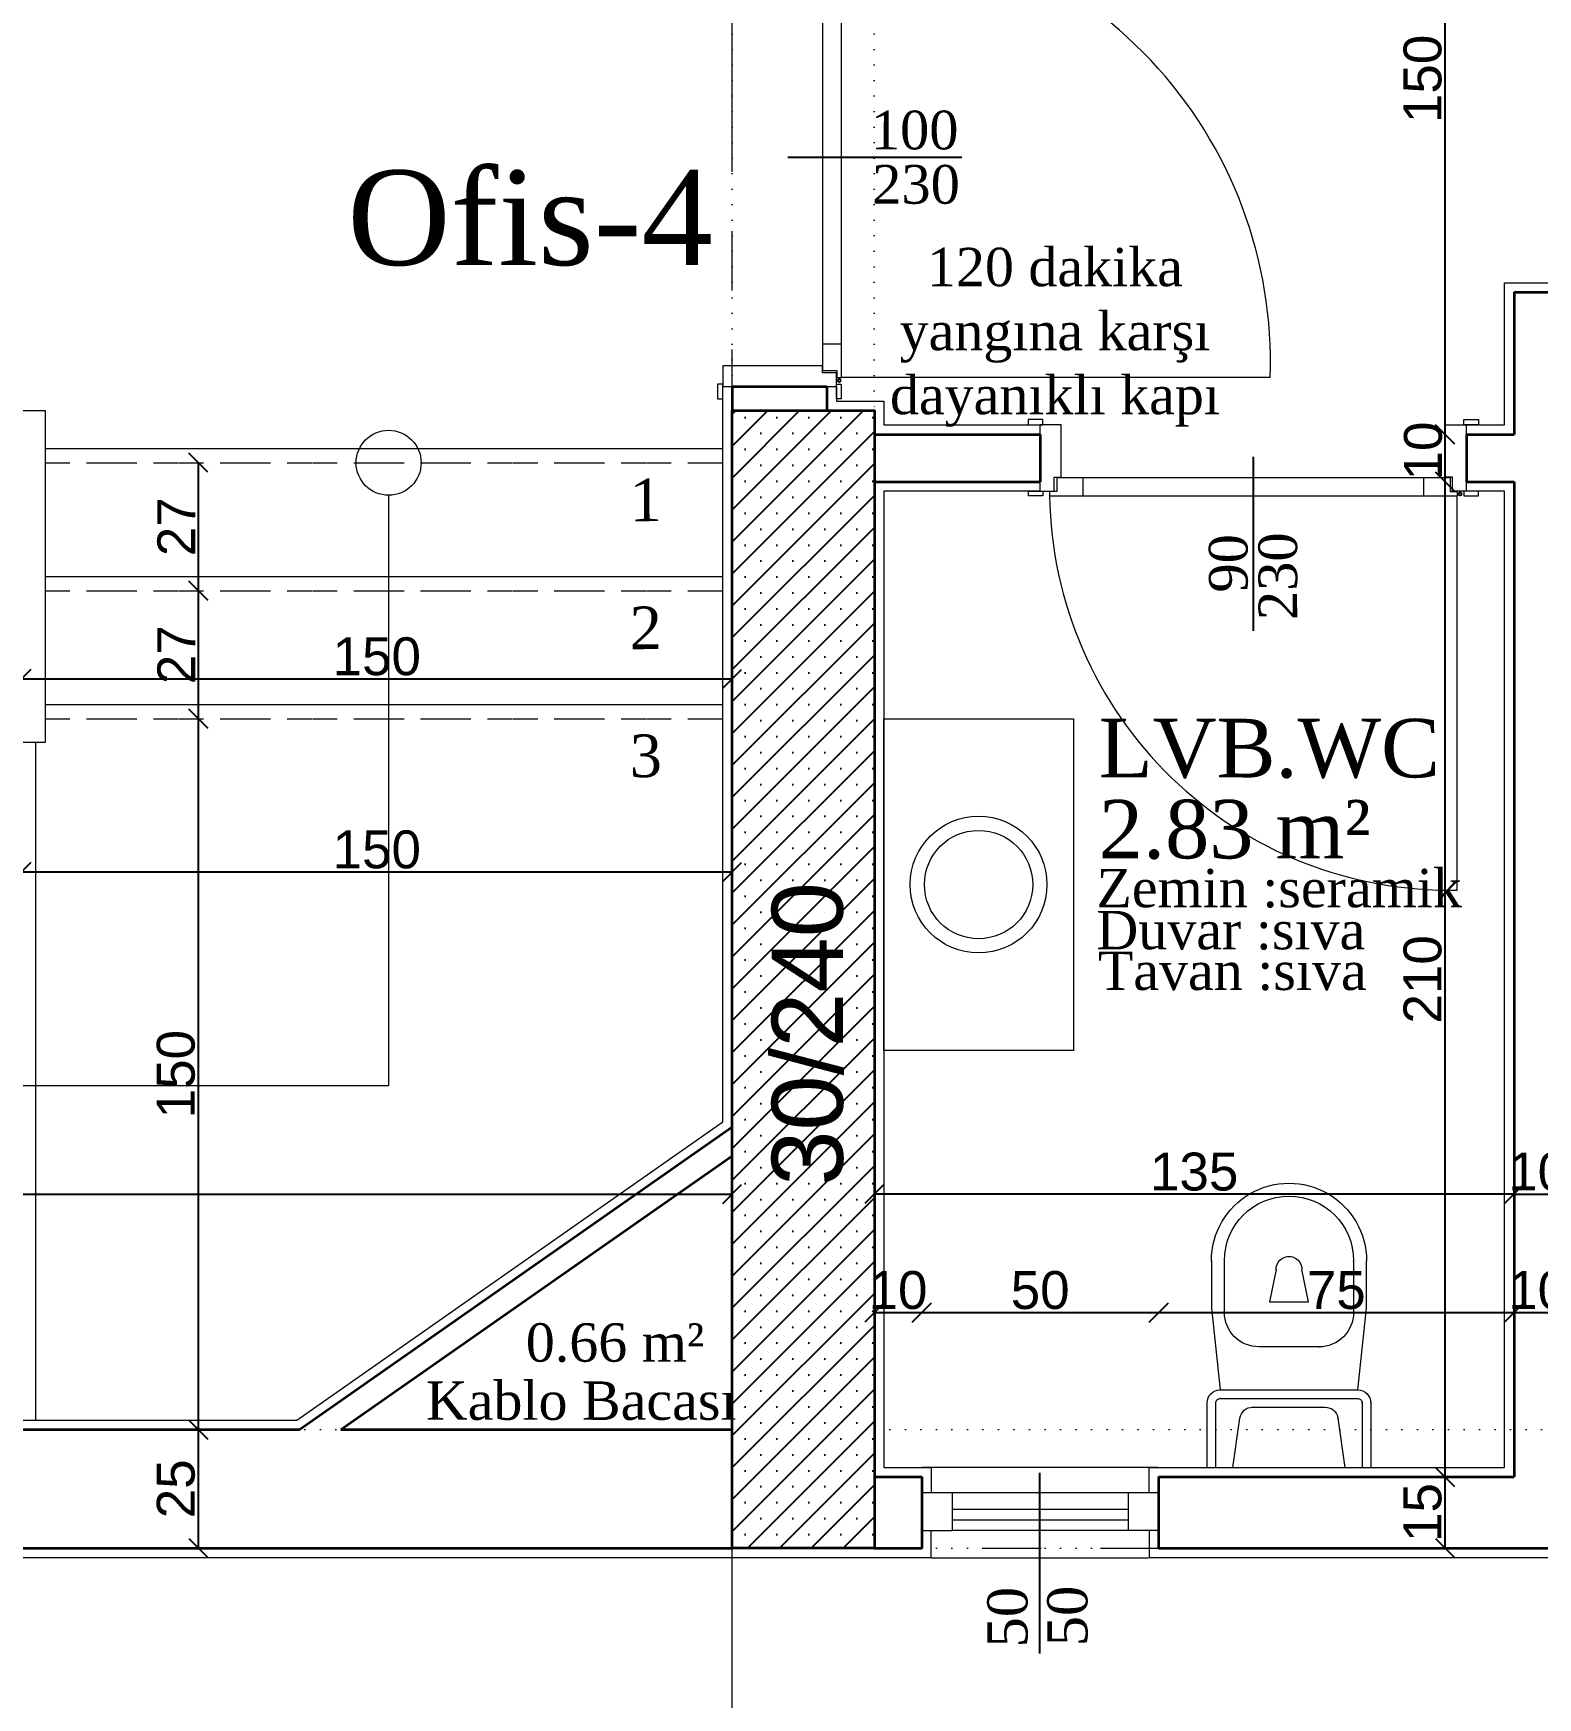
# Model space of a CAD drawing. Header units: centimetres. Extents: x 14449 to 53524, y -19051 to -10746.
# Drawn here: x 31144.9 to 31462.4, y -12339.6 to -11988.4 of the extents above; entities that cross this region are included whole.
import ezdxf

# ---------------------------------------------------------------- set-up
doc = ezdxf.new("R2010")
doc.units = ezdxf.units.CM
for name, pattern in [('CENTER2', [112.5, 75, -12.5, 12.5, -12.5]), ('DOT2', [3.175, 0, -3.175]), ('IZDUSUM1', [20, 7.5, -5, 7.5, 0])]:
    doc.linetypes.add(name, pattern=pattern)
doc.layers.add('Kapi_Pencere', color=7, linetype='Continuous')
for name, color, linetype, lineweight in [('P-AKS', 255, 'Continuous', 5), ('P-KİRİŞ', 130, 'DOT2', 5), ('P-KOLON', 255, 'Continuous', 35), ('P-TARAMA', 252, 'Continuous', 5), ('P-ÖLÇÜ DIŞ', 245, 'Continuous', 9), ('P-ÖLÇÜ İÇ', 243, 'Continuous', 0), ('rtm-cam', 141, 'Continuous', 9), ('rtm-duv tugla', 22, 'Continuous', 35), ('rtm-kapı-ahsap', 35, 'Continuous', 13), ('rtm-merdiven', 220, 'Continuous', 20), ('rtm-merdiven izdusum', 254, 'IZDUSUM1', 15), ('rtm-merdiven yazı', 7, 'Continuous', 20), ('rtm-mhl-yazı-adı', 150, 'Continuous', 30), ('rtm-mhl-yazı-malzeme', 7, 'Continuous', 13), ('rtm-pen-ahsap', 35, 'Continuous', 13), ('rtm-sıva', 252, 'Continuous', 15), ('rtm-tefris vitrifiye', 9, 'Continuous', 13)]:
    doc.layers.add(name, color=color, linetype=linetype, lineweight=lineweight)
doc.styles.add('ARIAL', font='times.ttf')
doc.styles.add('arial_1_18', font='arial.ttf', dxfattribs={"height": 0.2})
doc.styles.get("Standard").update_dxf_attribs({"font": 'arial.ttf'})
doc.styles.add('VAZ-OLCU', font='times.ttf', dxfattribs={"height": 60})
doc.styles.add('ölçü', font='times.ttf', dxfattribs={"height": 10})
doc.dimstyles.new('DIŞ ÖLÇÜ', dxfattribs={"dimtxt": 10, "dimasz": 8, "dimexe": 1.25, "dimexo": 0.625, "dimtad": 1, "dimdec": 0, "dimtxsty": 'Standard', "dimblk": 'OBLIQUE', "dimcen": 2.5, "dimse1": 1, "dimse2": 1, "dimclrd": 256, "dimclrt": 256, "dimadec": 0, "dimazin": 0, "dimtfac": 1, "dimtdec": 0, "dimtmove": 0, "dimatfit": 3, "dimldrblk": 'OBLIQUE', "dimfxl": 1, "dimarcsym": 0})
doc.dimstyles.new('İÇ ÖLÇÜ', dxfattribs={"dimtxt": 8, "dimasz": 4, "dimexe": 1.25, "dimexo": 0.625, "dimtad": 1, "dimdec": 0, "dimtxsty": 'Standard', "dimblk": 'OBLIQUE', "dimcen": 2.5, "dimse1": 1, "dimse2": 1, "dimclrd": 256, "dimclrt": 256, "dimadec": 0, "dimazin": 0, "dimtfac": 1, "dimtdec": 0, "dimtmove": 1, "dimatfit": 3, "dimldrblk": 'OBLIQUE', "dimfxl": 1, "dimarcsym": 0})

# ---------------------------------------------------------------- blocks, each defined once
blk = doc.blocks.new('IKUTGK')
at = {"layer": 'P-KİRİŞ'}
for points in [[(36673.39, -7701.1), (36673.39, -7846.1)], [(36703.39, -7701.1), (36703.39, -7846.1)], [(36049.39, -8061.1), (36673.39, -8061.1)], [(36703.39, -8061.1), (37008.39, -8061.1)], [(36049.39, -8086.1), (36673.39, -8086.1)], [(36703.39, -8086.1), (37008.39, -8086.1)]]:
    blk.add_lwpolyline(points, dxfattribs=at)
blk = doc.blocks.new('YTHTHTY')
at = {"layer": 'P-TARAMA', "lineweight": -3}
h = blk.add_hatch(dxfattribs=at)
h.set_pattern_fill('SACNCR', color=256, scale=2, style=0)
h.paths.add_polyline_path([(32521.7, -9886.94), (32551.7, -9886.94), (32551.7, -9646.94), (32521.7, -9646.94)])
at = {"layer": 'P-KOLON', "linetype": 'Continuous'}
blk.add_lwpolyline([(32521.7, -9646.94), (32551.7, -9646.94), (32551.7, -9886.94), (32521.7, -9886.94)], close=True, dxfattribs=at)
at = {"layer": 'P-KOLON', "linetype": 'Continuous', "style": 'arial_1_18'}
blk.add_text('30/240', height=15, rotation=90, dxfattribs=at).set_placement((32545.05, -9810.5))
blk = doc.blocks.new('YTUJ7U')
at = {"layer": 'P-AKS', "linetype": 'CENTER2'}
for points in [[(28007.12, -9962.63), (28007.12, -8554.55)], [(25834.86, -9690.51), (29322.56, -9690.51)]]:
    blk.add_lwpolyline(points, dxfattribs=at)
blk = doc.blocks.new('KAPI')
at = {"layer": 'rtm-kapı-ahsap'}
for p, q in [((8056.48, 304.69), (8056.48, 307.73)), ((8056.48, 307.73), (8057.45, 307.73)), ((8057.45, 307.73), (8057.45, 304.69)), ((8072.58, 307.78), (8071.45, 307.78)), ((8071.45, 307.78), (8071.45, 304.69)), ((8072.58, 304.69), (8072.58, 307.78)), ((8056.46, 303.27), (8056.46, 217.24)), ((8057.45, 303.27), (8056.46, 303.27)), ((8057.45, 304.69), (8056.48, 304.69)), ((8057.39, 301.77), (8057.39, 303.27)), ((8057.45, 305.26), (8057.45, 302.29)), ((8057.45, 305.26), (8071.45, 305.26)), ((8057.45, 302.29), (8060.42, 302.29)), ((8060.42, 302.29), (8060.42, 300.8)), ((8071.45, 300.8), (8071.45, 305.26)), ((8071.45, 304.69), (8072.58, 304.69)), ((8060.28, 301.77), (8057.39, 301.77)), ((8060.28, 218.74), (8060.28, 301.77)), ((8060.42, 300.8), (8071.45, 300.8)), ((8056.46, 296.2), (8060.28, 296.2)), ((8056.46, 224.31), (8060.28, 224.31)), ((8057.39, 218.74), (8057.39, 217.24)), ((8060.28, 218.74), (8057.39, 218.74)), ((8057.45, 218.23), (8060.42, 218.23)), ((8057.45, 215.26), (8057.45, 218.23)), ((8060.42, 218.23), (8060.42, 219.71)), ((8060.42, 219.71), (8071.45, 219.71)), ((8071.45, 219.71), (8071.45, 215.26)), ((7973.28, 217.24), (8056.46, 217.24)), ((8057.45, 217.24), (8056.46, 217.24)), ((8056.48, 215.82), (8056.48, 212.78)), ((8057.45, 215.82), (8056.48, 215.82)), ((8057.45, 212.78), (8057.45, 215.82)), ((8057.45, 215.26), (8071.45, 215.26)), ((8071.45, 215.82), (8072.58, 215.82)), ((8071.45, 212.73), (8071.45, 215.82)), ((8072.58, 215.82), (8072.58, 212.73)), ((8056.48, 212.78), (8057.45, 212.78)), ((8072.58, 212.73), (8071.45, 212.73))]:
    blk.add_line(p, q, dxfattribs=at)
at = {"layer": 'rtm-kapı-ahsap', "const_width": 0.388}
blk.add_lwpolyline([(8056.86, 216.32, 1), (8056.86, 216.92, 1)], format="xyb", close=True, dxfattribs=at)
at = {"layer": 'rtm-kapı-ahsap'}
blk.add_arc((8057.71, 218.83), 84.45, 90.8537, 181.0762, dxfattribs=at)
blk = doc.blocks.new('K-100')
at = {"layer": 'rtm-kapı-ahsap'}
for p, q in [((-34310.84, -13701.23), (-34309.69, -13701.23)), ((-34310.84, -13704.35), (-34310.84, -13701.23)), ((-34309.69, -13701.23), (-34309.69, -13704.35)), ((-34309.69, -13708.28), (-34309.69, -13703.78)), ((-34285.45, -13703.78), (-34309.69, -13703.78)), ((-34285.45, -13701.28), (-34285.45, -13704.35)), ((-34284.47, -13701.28), (-34285.45, -13701.28)), ((-34285.45, -13703.78), (-34285.45, -13706.78)), ((-34284.47, -13704.35), (-34284.47, -13701.28)), ((-34309.69, -13704.35), (-34310.84, -13704.35)), ((-34285.45, -13706.78), (-34288.45, -13706.78)), ((-34288.45, -13706.78), (-34288.45, -13708.28)), ((-34288.32, -13801.27), (-34288.32, -13707.3)), ((-34288.32, -13707.3), (-34285.4, -13707.3)), ((-34285.45, -13704.35), (-34284.47, -13704.35)), ((-34285.45, -13705.79), (-34284.45, -13705.79)), ((-34285.4, -13707.3), (-34285.4, -13705.79)), ((-34284.45, -13705.79), (-34284.45, -13802.79)), ((-34288.45, -13708.28), (-34309.69, -13708.28)), ((-34284.45, -13712.93), (-34288.32, -13712.93)), ((-34284.45, -13795.64), (-34288.32, -13795.64)), ((-34309.69, -13800.29), (-34309.69, -13804.79)), ((-34288.45, -13800.29), (-34309.69, -13800.29)), ((-34288.45, -13801.79), (-34288.45, -13800.29)), ((-34285.45, -13801.79), (-34288.45, -13801.79)), ((-34288.32, -13801.27), (-34285.4, -13801.27)), ((-34285.45, -13804.79), (-34285.45, -13801.79)), ((-34285.45, -13802.79), (-34284.45, -13802.79)), ((-34285.4, -13801.27), (-34285.4, -13802.79)), ((-34192.99, -13802.79), (-34284.45, -13802.79)), ((-34309.69, -13804.22), (-34310.84, -13804.22)), ((-34310.84, -13804.22), (-34310.84, -13807.34)), ((-34309.69, -13807.34), (-34309.69, -13804.22)), ((-34285.45, -13804.79), (-34309.69, -13804.79)), ((-34285.45, -13807.29), (-34285.45, -13804.22)), ((-34285.45, -13804.22), (-34284.47, -13804.22)), ((-34284.47, -13804.22), (-34284.47, -13807.29)), ((-34310.84, -13807.34), (-34309.69, -13807.34)), ((-34284.47, -13807.29), (-34285.45, -13807.29))]:
    blk.add_line(p, q, dxfattribs=at)
at = {"layer": 'rtm-kapı-ahsap', "const_width": 0.392}
blk.add_lwpolyline([(-34284.86, -13803.72, -1), (-34284.86, -13803.11, -1)], format="xyb", close=True, dxfattribs=at)
at = {"layer": 'rtm-kapı-ahsap'}
blk.add_arc((-34286.59, -13799.42), 93.66, 357.9436, 88.6917, dxfattribs=at)
blk = doc.blocks.new('WEW')
at = {"layer": 'rtm-tefris vitrifiye'}
for p, q in [((2667.06, 9243.98), (2680.7, 9243.97)), ((2667.06, 9243.98), (2680.7, 9243.97)), ((2680.69, 9209.43), (2680.7, 9243.97)), ((2680.69, 9209.43), (2680.7, 9243.97)), ((2647.06, 9243.07), (2637.06, 9243.07)), ((2647.06, 9243.07), (2637.06, 9243.07)), ((2637.06, 9240.35), (2647.97, 9240.34)), ((2637.06, 9240.35), (2647.97, 9240.34)), ((2664.33, 9241.25), (2647.06, 9243.07)), ((2664.33, 9241.25), (2647.06, 9243.07)), ((2664.33, 9212.16), (2664.33, 9241.25)), ((2664.33, 9212.16), (2664.33, 9241.25)), ((2666.14, 9212.16), (2666.15, 9241.25)), ((2666.14, 9212.16), (2666.15, 9241.25)), ((2667.06, 9242.16), (2680.7, 9242.16)), ((2667.06, 9242.16), (2680.7, 9242.16)), ((2670.31, 9237.04), (2680.69, 9238.52)), ((2670.31, 9237.04), (2680.69, 9238.52)), ((2667.96, 9219.07), (2667.97, 9234.34)), ((2667.96, 9219.07), (2667.97, 9234.34)), ((2645.72, 9230.81), (2638.9, 9229.45)), ((2645.72, 9230.81), (2638.9, 9229.45)), ((2645.72, 9222.63), (2645.72, 9230.81)), ((2645.72, 9222.63), (2645.72, 9230.81)), ((2655.24, 9233.07), (2655.24, 9220.34)), ((2655.24, 9233.07), (2655.24, 9220.34)), ((2638.9, 9224), (2645.72, 9222.63)), ((2638.9, 9224), (2645.72, 9222.63)), ((2680.69, 9214.88), (2670.3, 9216.37)), ((2680.69, 9214.88), (2670.3, 9216.37)), ((2647.96, 9213.07), (2637.05, 9213.08)), ((2647.96, 9213.07), (2637.05, 9213.08)), ((2647.05, 9210.35), (2664.33, 9212.16)), ((2647.05, 9210.35), (2664.33, 9212.16)), ((2637.05, 9210.35), (2647.05, 9210.35)), ((2637.05, 9210.35), (2647.05, 9210.35)), ((2680.69, 9211.25), (2667.05, 9211.25)), ((2680.69, 9211.25), (2667.05, 9211.25)), ((2680.69, 9209.43), (2667.05, 9209.43)), ((2680.69, 9209.43), (2667.05, 9209.43))]:
    blk.add_line(p, q, dxfattribs=at)
at = {"layer": 'rtm-tefris vitrifiye', "extrusion": (0, 0, -1)}
for centre, major_axis, start_param, end_param in [((2667.06, 9241.25), (-1.93, 1.93), 5.498009, 7.068806), ((2667.06, 9241.25), (-1.93, 1.93), 5.498009, 7.068806), ((2637.06, 9226.71), (-11.57, 11.57), 3.927213, 7.068806), ((2637.06, 9226.71), (-11.57, 11.57), 3.927213, 7.068806), ((2637.06, 9226.71), (9.64, 9.64), 2.356417, 5.498009), ((2637.06, 9226.71), (9.64, 9.64), 2.356417, 5.498009), ((2647.97, 9233.07), (-5.14, 5.14), 0.78562, 2.356417), ((2647.97, 9233.07), (-5.14, 5.14), 0.78562, 2.356417), ((2667.06, 9241.25), (-0.643, 0.643), 5.498009, 7.068806), ((2667.06, 9241.25), (-0.643, 0.643), 5.498009, 7.068806), ((2670.69, 9234.34), (1.93, 1.93), 3.927213, 5.356112), ((2670.69, 9234.34), (1.93, 1.93), 3.927213, 5.356112), ((2638.9, 9226.72), (-1.93, 1.93), 3.927213, 7.068806), ((2638.9, 9226.72), (-1.93, 1.93), 3.927213, 7.068806), ((2647.96, 9220.35), (5.14, 5.14), 0.78562, 2.356417), ((2647.96, 9220.35), (5.14, 5.14), 0.78562, 2.356417), ((2670.69, 9219.07), (1.93, 1.93), 2.498314, 3.927213), ((2670.69, 9219.07), (1.93, 1.93), 2.498314, 3.927213), ((2667.05, 9212.16), (1.93, 1.93), 2.356417, 3.927213), ((2667.05, 9212.16), (1.93, 1.93), 2.356417, 3.927213), ((2667.05, 9212.16), (0.643, 0.643), 2.356417, 3.927213), ((2667.05, 9212.16), (0.643, 0.643), 2.356417, 3.927213)]:
    blk.add_ellipse(centre, major_axis=major_axis, ratio=1, start_param=start_param, end_param=end_param, dxfattribs=at)
at = {"layer": 'rtm-tefris vitrifiye'}
for p in [(2667.06, 9243.98), (2667.06, 9243.98), (2637.06, 9240.35), (2637.06, 9240.35), (2667.06, 9242.16), (2667.06, 9242.16), (2670.31, 9237.04), (2670.31, 9237.04), (2655.24, 9233.07), (2655.24, 9233.07), (2638.9, 9224), (2638.9, 9224), (2667.96, 9219.07), (2667.96, 9219.07), (2647.96, 9213.07), (2647.96, 9213.07), (2664.33, 9212.16), (2664.33, 9212.16), (2666.14, 9212.16), (2666.14, 9212.16), (2637.05, 9210.35), (2637.05, 9210.35)]:
    blk.add_point(p, dxfattribs=at)
blk = doc.blocks.new('_Oblique')
at = {"color": 0, "linetype": 'ByBlock', "lineweight": -2}
blk.add_line((-0.5, -0.5), (0.5, 0.5), dxfattribs=at)
blk = doc.blocks.new('*D4452')
at = {"layer": 'Defpoints', "color": 0, "lineweight": 30, "transparency": 16777216}
for p in [(30668.36, -12233.37), (31292.36, -12233.37), (31292.36, -12233.37)]:
    blk.add_point(p, dxfattribs=at)
at = {"layer": 'P-ÖLÇÜ İÇ', "lineweight": -2, "transparency": 16777216}
blk.add_line((30668.36, -12233.37), (31292.36, -12233.37), dxfattribs=at)
at = {"layer": 'P-ÖLÇÜ İÇ', "lineweight": -2, "transparency": 16777216, "xscale": 4, "yscale": 4, "zscale": 4, "rotation": 180}
blk.add_blockref('_Oblique', (30668.36, -12233.37), dxfattribs=at)
at = {"layer": 'P-ÖLÇÜ İÇ', "lineweight": -2, "transparency": 16777216, "xscale": 4, "yscale": 4, "zscale": 4}
blk.add_blockref('_Oblique', (31292.36, -12233.37), dxfattribs=at)
at = {"layer": 'P-ÖLÇÜ İÇ', "transparency": 16777216, "insert": (30980.36, -12228.66), "char_height": 8, "attachment_point": 5}
blk.add_mtext('624', dxfattribs=at)
blk = doc.blocks.new('*D4453')
at = {"layer": 'Defpoints', "color": 0, "lineweight": 30, "transparency": 16777216}
for p in [(31322.36, -12258.37), (31332.36, -12258.37), (31332.36, -12258.9)]:
    blk.add_point(p, dxfattribs=at)
at = {"layer": 'P-ÖLÇÜ İÇ', "lineweight": -2, "transparency": 16777216}
blk.add_line((31322.36, -12258.37), (31332.36, -12258.37), dxfattribs=at)
at = {"layer": 'P-ÖLÇÜ İÇ', "lineweight": -2, "transparency": 16777216, "xscale": 4, "yscale": 4, "zscale": 4, "rotation": 180}
blk.add_blockref('_Oblique', (31322.36, -12258.37), dxfattribs=at)
at = {"layer": 'P-ÖLÇÜ İÇ', "lineweight": -2, "transparency": 16777216, "xscale": 4, "yscale": 4, "zscale": 4}
blk.add_blockref('_Oblique', (31332.36, -12258.37), dxfattribs=at)
at = {"layer": 'P-ÖLÇÜ İÇ', "transparency": 16777216, "insert": (31327.36, -12253.66), "char_height": 8, "attachment_point": 5}
blk.add_mtext('10', dxfattribs=at)
blk = doc.blocks.new('*D4454')
at = {"layer": 'Defpoints', "color": 0, "lineweight": 30, "transparency": 16777216}
for p in [(31332.36, -12258.9), (31382.36, -12257.8), (31382.36, -12258.37)]:
    blk.add_point(p, dxfattribs=at)
at = {"layer": 'P-ÖLÇÜ İÇ', "lineweight": -2, "transparency": 16777216}
blk.add_line((31332.36, -12258.37), (31382.36, -12258.37), dxfattribs=at)
at = {"layer": 'P-ÖLÇÜ İÇ', "lineweight": -2, "transparency": 16777216, "xscale": 4, "yscale": 4, "zscale": 4, "rotation": 180}
blk.add_blockref('_Oblique', (31332.36, -12258.37), dxfattribs=at)
at = {"layer": 'P-ÖLÇÜ İÇ', "lineweight": -2, "transparency": 16777216, "xscale": 4, "yscale": 4, "zscale": 4}
blk.add_blockref('_Oblique', (31382.36, -12258.37), dxfattribs=at)
at = {"layer": 'P-ÖLÇÜ İÇ', "transparency": 16777216, "insert": (31357.36, -12253.66), "char_height": 8, "attachment_point": 5}
blk.add_mtext('50', dxfattribs=at)
blk = doc.blocks.new('*D4455')
at = {"layer": 'Defpoints', "color": 0, "lineweight": 30, "transparency": 16777216}
for p in [(31382.36, -12257.8), (31457.36, -12258.37), (31457.36, -12260.91)]:
    blk.add_point(p, dxfattribs=at)
at = {"layer": 'P-ÖLÇÜ İÇ', "lineweight": -2, "transparency": 16777216}
blk.add_line((31382.36, -12258.37), (31457.36, -12258.37), dxfattribs=at)
at = {"layer": 'P-ÖLÇÜ İÇ', "lineweight": -2, "transparency": 16777216, "xscale": 4, "yscale": 4, "zscale": 4, "rotation": 180}
blk.add_blockref('_Oblique', (31382.36, -12258.37), dxfattribs=at)
at = {"layer": 'P-ÖLÇÜ İÇ', "lineweight": -2, "transparency": 16777216, "xscale": 4, "yscale": 4, "zscale": 4}
blk.add_blockref('_Oblique', (31457.36, -12258.37), dxfattribs=at)
at = {"layer": 'P-ÖLÇÜ İÇ', "transparency": 16777216, "insert": (31419.86, -12253.67), "char_height": 8, "attachment_point": 5}
blk.add_mtext('75', dxfattribs=at)
blk = doc.blocks.new('*D4456')
at = {"layer": 'Defpoints', "color": 0, "lineweight": 30, "transparency": 16777216}
for p in [(31467.36, -12258.37), (31467.36, -12263.26), (31457.36, -12265.8)]:
    blk.add_point(p, dxfattribs=at)
at = {"layer": 'P-ÖLÇÜ İÇ', "lineweight": -2, "transparency": 16777216}
blk.add_line((31457.36, -12258.37), (31467.36, -12258.37), dxfattribs=at)
at = {"layer": 'P-ÖLÇÜ İÇ', "lineweight": -2, "transparency": 16777216, "xscale": 4, "yscale": 4, "zscale": 4, "rotation": 180}
blk.add_blockref('_Oblique', (31457.36, -12258.37), dxfattribs=at)
at = {"layer": 'P-ÖLÇÜ İÇ', "lineweight": -2, "transparency": 16777216, "xscale": 4, "yscale": 4, "zscale": 4}
blk.add_blockref('_Oblique', (31467.36, -12258.37), dxfattribs=at)
at = {"layer": 'P-ÖLÇÜ İÇ', "transparency": 16777216, "insert": (31462.36, -12253.66), "char_height": 8, "attachment_point": 5}
blk.add_mtext('10', dxfattribs=at)
blk = doc.blocks.new('*D4470')
at = {"layer": 'Defpoints', "color": 0, "lineweight": 30, "transparency": 16777216}
for p in [(31467.36, -12233.37), (31467.36, -12238.26), (31457.36, -12240.8)]:
    blk.add_point(p, dxfattribs=at)
at = {"layer": 'P-ÖLÇÜ İÇ', "lineweight": -2, "transparency": 16777216}
blk.add_line((31457.36, -12233.37), (31467.36, -12233.37), dxfattribs=at)
at = {"layer": 'P-ÖLÇÜ İÇ', "lineweight": -2, "transparency": 16777216, "xscale": 4, "yscale": 4, "zscale": 4, "rotation": 180}
blk.add_blockref('_Oblique', (31457.36, -12233.37), dxfattribs=at)
at = {"layer": 'P-ÖLÇÜ İÇ', "lineweight": -2, "transparency": 16777216, "xscale": 4, "yscale": 4, "zscale": 4}
blk.add_blockref('_Oblique', (31467.36, -12233.37), dxfattribs=at)
at = {"layer": 'P-ÖLÇÜ İÇ', "transparency": 16777216, "insert": (31462.36, -12228.66), "char_height": 8, "attachment_point": 5}
blk.add_mtext('10', dxfattribs=at)
blk = doc.blocks.new('*D4476')
at = {"layer": 'Defpoints', "color": 0, "lineweight": 30, "transparency": 16777216}
for p in [(31322.36, -12233.37), (31322.36, -12233.37), (31457.36, -12233.37)]:
    blk.add_point(p, dxfattribs=at)
at = {"layer": 'P-ÖLÇÜ İÇ', "lineweight": -2, "transparency": 16777216}
blk.add_line((31457.36, -12233.37), (31322.36, -12233.37), dxfattribs=at)
at = {"layer": 'P-ÖLÇÜ İÇ', "lineweight": -2, "transparency": 16777216, "xscale": 4, "yscale": 4, "zscale": 4, "rotation": 180}
blk.add_blockref('_Oblique', (31322.36, -12233.37), dxfattribs=at)
at = {"layer": 'P-ÖLÇÜ İÇ', "lineweight": -2, "transparency": 16777216, "xscale": 4, "yscale": 4, "zscale": 4}
blk.add_blockref('_Oblique', (31457.36, -12233.37), dxfattribs=at)
at = {"layer": 'P-ÖLÇÜ İÇ', "transparency": 16777216, "insert": (31389.86, -12228.66), "char_height": 8, "attachment_point": 5}
blk.add_mtext('135', dxfattribs=at)
blk = doc.blocks.new('*D4543')
at = {"layer": 'Defpoints', "color": 0, "lineweight": 30, "transparency": 16777216}
for p in [(31442.8, -12293.05), (31442.8, -12293.05), (31442.8, -12308.05)]:
    blk.add_point(p, dxfattribs=at)
at = {"layer": 'P-ÖLÇÜ İÇ', "lineweight": -2, "transparency": 16777216}
blk.add_line((31442.8, -12308.05), (31442.8, -12293.05), dxfattribs=at)
at = {"layer": 'P-ÖLÇÜ İÇ', "lineweight": -2, "transparency": 16777216, "xscale": 4, "yscale": 4, "zscale": 4}
for p, rotation in [((31442.8, -12293.05), 90), ((31442.8, -12308.05), 270)]:
    blk.add_blockref('_Oblique', p, dxfattribs=dict(at, rotation=rotation))
at = {"layer": 'P-ÖLÇÜ İÇ', "transparency": 16777216, "insert": (31438.09, -12300.55), "char_height": 8, "attachment_point": 5, "rotation": 90}
blk.add_mtext('15', dxfattribs=at)
blk = doc.blocks.new('*D4544')
at = {"layer": 'Defpoints', "color": 0, "lineweight": 30, "transparency": 16777216}
for p in [(31442.8, -12083.05), (31443.27, -12083.05), (31442.8, -12293.05)]:
    blk.add_point(p, dxfattribs=at)
at = {"layer": 'P-ÖLÇÜ İÇ', "lineweight": -2, "transparency": 16777216}
blk.add_line((31442.8, -12293.05), (31442.8, -12083.05), dxfattribs=at)
at = {"layer": 'P-ÖLÇÜ İÇ', "lineweight": -2, "transparency": 16777216, "xscale": 4, "yscale": 4, "zscale": 4}
for p, rotation in [((31442.8, -12083.05), 90), ((31442.8, -12293.05), 270)]:
    blk.add_blockref('_Oblique', p, dxfattribs=dict(at, rotation=rotation))
at = {"layer": 'P-ÖLÇÜ İÇ', "transparency": 16777216, "insert": (31438.09, -12188.05), "char_height": 8, "attachment_point": 5, "rotation": 90}
blk.add_mtext('210', dxfattribs=at)
blk = doc.blocks.new('*D4542')
at = {"layer": 'Defpoints', "color": 0, "lineweight": 30, "transparency": 16777216}
for p in [(31442.8, -12073.05), (31444.02, -12073.05), (31443.27, -12083.05)]:
    blk.add_point(p, dxfattribs=at)
at = {"layer": 'P-ÖLÇÜ İÇ', "lineweight": -2, "transparency": 16777216}
blk.add_line((31442.8, -12083.05), (31442.8, -12073.05), dxfattribs=at)
at = {"layer": 'P-ÖLÇÜ İÇ', "lineweight": -2, "transparency": 16777216, "xscale": 4, "yscale": 4, "zscale": 4}
for p, rotation in [((31442.8, -12073.05), 90), ((31442.8, -12083.05), 270)]:
    blk.add_blockref('_Oblique', p, dxfattribs=dict(at, rotation=rotation))
at = {"layer": 'P-ÖLÇÜ İÇ', "transparency": 16777216, "insert": (31438.2, -12076.57), "char_height": 8, "attachment_point": 5, "rotation": 90}
blk.add_mtext('10', dxfattribs=at)
blk = doc.blocks.new('*D4545')
at = {"layer": 'Defpoints', "color": 0, "lineweight": 30, "transparency": 16777216}
for p in [(31442.8, -11923.05), (31442.8, -11923.05), (31444.02, -12073.05)]:
    blk.add_point(p, dxfattribs=at)
at = {"layer": 'P-ÖLÇÜ İÇ', "lineweight": -2, "transparency": 16777216}
blk.add_line((31442.8, -12073.05), (31442.8, -11923.05), dxfattribs=at)
at = {"layer": 'P-ÖLÇÜ İÇ', "lineweight": -2, "transparency": 16777216, "xscale": 4, "yscale": 4, "zscale": 4}
for p, rotation in [((31442.8, -11923.05), 90), ((31442.8, -12073.05), 270)]:
    blk.add_blockref('_Oblique', p, dxfattribs=dict(at, rotation=rotation))
at = {"layer": 'P-ÖLÇÜ İÇ', "transparency": 16777216, "insert": (31438.09, -11998.05), "char_height": 8, "attachment_point": 5, "rotation": 90}
blk.add_mtext('150', dxfattribs=at)
blk = doc.blocks.new('*D4577')
at = {"layer": 'Defpoints', "color": 0, "lineweight": 30, "transparency": 16777216}
for p in [(31142.36, -12165.39), (31292.36, -12165.39), (31292.36, -12165.39)]:
    blk.add_point(p, dxfattribs=at)
at = {"layer": 'P-ÖLÇÜ İÇ', "lineweight": -2, "transparency": 16777216}
blk.add_line((31142.36, -12165.39), (31292.36, -12165.39), dxfattribs=at)
at = {"layer": 'P-ÖLÇÜ İÇ', "lineweight": -2, "transparency": 16777216, "xscale": 4, "yscale": 4, "zscale": 4, "rotation": 180}
blk.add_blockref('_Oblique', (31142.36, -12165.39), dxfattribs=at)
at = {"layer": 'P-ÖLÇÜ İÇ', "lineweight": -2, "transparency": 16777216, "xscale": 4, "yscale": 4, "zscale": 4}
blk.add_blockref('_Oblique', (31292.36, -12165.39), dxfattribs=at)
at = {"layer": 'P-ÖLÇÜ İÇ', "transparency": 16777216, "insert": (31217.36, -12160.68), "char_height": 8, "attachment_point": 5}
blk.add_mtext('150', dxfattribs=at)
blk = doc.blocks.new('*D4582')
at = {"layer": 'Defpoints', "color": 0, "lineweight": 30, "transparency": 16777216}
for p in [(31142.36, -12124.64), (31292.36, -12124.64), (31292.36, -12124.64)]:
    blk.add_point(p, dxfattribs=at)
at = {"layer": 'P-ÖLÇÜ İÇ', "lineweight": -2, "transparency": 16777216}
blk.add_line((31142.36, -12124.64), (31292.36, -12124.64), dxfattribs=at)
at = {"layer": 'P-ÖLÇÜ İÇ', "lineweight": -2, "transparency": 16777216, "xscale": 4, "yscale": 4, "zscale": 4, "rotation": 180}
blk.add_blockref('_Oblique', (31142.36, -12124.64), dxfattribs=at)
at = {"layer": 'P-ÖLÇÜ İÇ', "lineweight": -2, "transparency": 16777216, "xscale": 4, "yscale": 4, "zscale": 4}
blk.add_blockref('_Oblique', (31292.36, -12124.64), dxfattribs=at)
at = {"layer": 'P-ÖLÇÜ İÇ', "transparency": 16777216, "insert": (31217.36, -12119.93), "char_height": 8, "attachment_point": 5}
blk.add_mtext('150', dxfattribs=at)
blk = doc.blocks.new('*D4584')
at = {"layer": 'Defpoints', "color": 0, "lineweight": 30, "transparency": 16777216}
for p in [(31179.69, -12079.05), (31179.69, -12106.05), (31179.69, -12106.05)]:
    blk.add_point(p, dxfattribs=at)
at = {"layer": 'P-ÖLÇÜ İÇ', "lineweight": -2, "transparency": 16777216}
blk.add_line((31179.69, -12079.05), (31179.69, -12106.05), dxfattribs=at)
at = {"layer": 'P-ÖLÇÜ İÇ', "lineweight": -2, "transparency": 16777216, "xscale": 4, "yscale": 4, "zscale": 4}
for p, rotation in [((31179.69, -12079.05), 90), ((31179.69, -12106.05), 270)]:
    blk.add_blockref('_Oblique', p, dxfattribs=dict(at, rotation=rotation))
at = {"layer": 'P-ÖLÇÜ İÇ', "transparency": 16777216, "insert": (31175.05, -12092.55), "char_height": 8, "attachment_point": 5, "rotation": 90}
blk.add_mtext('27', dxfattribs=at)
blk = doc.blocks.new('*D4585')
at = {"layer": 'Defpoints', "color": 0, "lineweight": 30, "transparency": 16777216}
for p in [(31179.69, -12106.05), (31179.69, -12133.05), (31179.69, -12133.05)]:
    blk.add_point(p, dxfattribs=at)
at = {"layer": 'P-ÖLÇÜ İÇ', "lineweight": -2, "transparency": 16777216}
blk.add_line((31179.69, -12106.05), (31179.69, -12133.05), dxfattribs=at)
at = {"layer": 'P-ÖLÇÜ İÇ', "lineweight": -2, "transparency": 16777216, "xscale": 4, "yscale": 4, "zscale": 4}
for p, rotation in [((31179.69, -12106.05), 90), ((31179.69, -12133.05), 270)]:
    blk.add_blockref('_Oblique', p, dxfattribs=dict(at, rotation=rotation))
at = {"layer": 'P-ÖLÇÜ İÇ', "transparency": 16777216, "insert": (31175.05, -12119.55), "char_height": 8, "attachment_point": 5, "rotation": 90}
blk.add_mtext('27', dxfattribs=at)
blk = doc.blocks.new('*D4586')
at = {"layer": 'Defpoints', "color": 0, "lineweight": 30, "transparency": 16777216}
for p in [(31179.69, -12133.05), (31179.69, -12283.05), (31179.69, -12283.05)]:
    blk.add_point(p, dxfattribs=at)
at = {"layer": 'P-ÖLÇÜ İÇ', "lineweight": -2, "transparency": 16777216}
blk.add_line((31179.69, -12133.05), (31179.69, -12283.05), dxfattribs=at)
at = {"layer": 'P-ÖLÇÜ İÇ', "lineweight": -2, "transparency": 16777216, "xscale": 4, "yscale": 4, "zscale": 4}
for p, rotation in [((31179.69, -12133.05), 90), ((31179.69, -12283.05), 270)]:
    blk.add_blockref('_Oblique', p, dxfattribs=dict(at, rotation=rotation))
at = {"layer": 'P-ÖLÇÜ İÇ', "transparency": 16777216, "insert": (31174.98, -12208.05), "char_height": 8, "attachment_point": 5, "rotation": 90}
blk.add_mtext('150', dxfattribs=at)
blk = doc.blocks.new('*D4587')
at = {"layer": 'Defpoints', "color": 0, "lineweight": 30, "transparency": 16777216}
for p in [(31179.69, -12283.05), (31179.69, -12308.05), (31179.69, -12308.05)]:
    blk.add_point(p, dxfattribs=at)
at = {"layer": 'P-ÖLÇÜ İÇ', "lineweight": -2, "transparency": 16777216}
blk.add_line((31179.69, -12283.05), (31179.69, -12308.05), dxfattribs=at)
at = {"layer": 'P-ÖLÇÜ İÇ', "lineweight": -2, "transparency": 16777216, "xscale": 4, "yscale": 4, "zscale": 4}
for p, rotation in [((31179.69, -12283.05), 90), ((31179.69, -12308.05), 270)]:
    blk.add_blockref('_Oblique', p, dxfattribs=dict(at, rotation=rotation))
at = {"layer": 'P-ÖLÇÜ İÇ', "transparency": 16777216, "insert": (31174.98, -12295.55), "char_height": 8, "attachment_point": 5, "rotation": 90}
blk.add_mtext('25', dxfattribs=at)
blk = doc.blocks.new('*D5023')
at = {"layer": 'Defpoints', "color": 0, "lineweight": 30, "transparency": 16777216}
for p in [(30788.36, -12308.05), (31332.36, -12308.05), (31332.36, -12426.07)]:
    blk.add_point(p, dxfattribs=at)
at = {"layer": 'P-ÖLÇÜ DIŞ', "color": 0, "lineweight": -2, "transparency": 16777216}
for p, q in [((30788.36, -12416.07), (30788.36, -12427.32)), ((31332.36, -12416.07), (31332.36, -12427.32))]:
    blk.add_line(p, q, dxfattribs=at)
at = {"layer": 'P-ÖLÇÜ DIŞ', "lineweight": -2, "transparency": 16777216}
blk.add_line((30788.36, -12426.07), (31332.36, -12426.07), dxfattribs=at)
at = {"layer": 'P-ÖLÇÜ DIŞ', "lineweight": -2, "transparency": 16777216, "xscale": 8, "yscale": 8, "zscale": 8, "rotation": 180}
blk.add_blockref('_Oblique', (30788.36, -12426.07), dxfattribs=at)
at = {"layer": 'P-ÖLÇÜ DIŞ', "lineweight": -2, "transparency": 16777216, "xscale": 8, "yscale": 8, "zscale": 8}
blk.add_blockref('_Oblique', (31332.36, -12426.07), dxfattribs=at)
at = {"layer": 'P-ÖLÇÜ DIŞ', "transparency": 16777216, "insert": (31060.36, -12420.36), "char_height": 10, "attachment_point": 5}
blk.add_mtext('544', dxfattribs=at)

msp = doc.modelspace()

# ---------------------------------------------------------------- linework, layer by layer
at = {"layer": 'Kapi_Pencere', "linetype": 'Continuous', "lineweight": 25}
for p, q in [((31340.83, -12014.65), (31304.14, -12014.65)), ((31402.36, -12114.5), (31402.36, -12077.81))]:
    msp.add_line(p, q, dxfattribs=at)
at = {"layer": 'Kapi_Pencere', "linetype": 'Continuous'}
msp.add_line((31357.28, -12330.31), (31357.28, -12292.19), dxfattribs=at)
at = {"layer": 'rtm-cam'}
msp.add_line((31338.76, -12302.1), (31375.96, -12302.11), dxfattribs=at)
at = {"layer": 'rtm-duv tugla'}
for p, q in [((31457.36, -12043.05), (31532.36, -12043.05)), ((31457.36, -12043.05), (31457.36, -12073.05)), ((31292.36, -12063.05), (31292.36, -12068.45)), ((31312.36, -12063.05), (31292.36, -12063.05)), ((31312.36, -12063.05), (31312.36, -12068.05)), ((31322.36, -12073.05), (31357.36, -12073.05)), ((31357.36, -12073.05), (31357.36, -12083.05)), ((31447.36, -12073.05), (31457.36, -12073.05)), ((31447.36, -12073.05), (31447.36, -12083.05)), ((31322.36, -12083.05), (31357.36, -12083.05)), ((31447.36, -12083.05), (31457.36, -12083.05)), ((31457.36, -12083.05), (31457.36, -12293.05)), ((31201.08, -12283.05), (31292.36, -12219.16)), ((31209.8, -12283.05), (31292.36, -12225.26)), ((30788.36, -12283.05), (31192.36, -12283.05)), ((31192.36, -12283.05), (31201.08, -12283.05)), ((31209.8, -12283.05), (31292.36, -12283.05)), ((31322.36, -12293.05), (31332.36, -12293.05)), ((31332.36, -12293.05), (31332.36, -12308.05)), ((31382.36, -12293.05), (31457.36, -12293.05)), ((31382.36, -12293.05), (31382.36, -12308.05)), ((30788.36, -12308.05), (31292.36, -12308.05)), ((31322.36, -12308.05), (31332.36, -12308.05)), ((31382.36, -12308.05), (31547.36, -12308.05))]:
    msp.add_line(p, q, dxfattribs=at)
at = {"layer": 'rtm-merdiven', "lineweight": 20}
for p, q in [((31147.36, -12076.05), (31290.36, -12076.05)), ((31219.86, -12085.91), (31219.86, -12210.55)), ((31147.36, -12103.05), (31290.36, -12103.05)), ((31147.36, -12130.05), (31290.36, -12130.05)), ((31145.36, -12138.05), (31145.36, -12281.05)), ((31219.86, -12210.55), (30740.86, -12210.55))]:
    msp.add_line(p, q, dxfattribs=at)
msp.add_lwpolyline([(30813.36, -12068.05), (31147.36, -12068.05), (31147.36, -12138.05), (30813.36, -12138.05)], close=True, dxfattribs=at)
msp.add_circle((31219.86, -12079.05), 6.86, dxfattribs=at)
at = {"layer": 'rtm-merdiven izdusum', "ltscale": 0.7}
for p, q in [((31147.36, -12079.05), (31290.36, -12079.05)), ((31147.36, -12106.05), (31290.36, -12106.05)), ((31147.36, -12133.05), (31290.36, -12133.05))]:
    msp.add_line(p, q, dxfattribs=at)
at = {"layer": 'rtm-pen-ahsap'}
for p, q in [((31382.21, -12291.05), (31332.36, -12291.05)), ((31338.76, -12296.41), (31338.76, -12304.33)), ((31382.36, -12296.41), (31338.8, -12296.41)), ((31375.96, -12296.41), (31375.96, -12304.33)), ((31375.96, -12299.88), (31338.76, -12299.88)), ((31382.36, -12304.33), (31338.8, -12304.33)), ((31334.36, -12310.12), (31380.19, -12310.12))]:
    msp.add_line(p, q, dxfattribs=at)
msp.add_lwpolyline([(31338.8, -12296.41), (31332.36, -12296.41), (31332.36, -12304.33), (31338.8, -12304.33)], dxfattribs=at)
at = {"layer": 'rtm-sıva'}
for points in [[(31447.36, -12071.05), (31455.36, -12071.05), (31455.36, -12041.05), (31532.36, -12041.05)], [(30636.36, -12073.05), (30636.36, -12066.05), (30670.36, -12066.05), (30670.36, -12281.05), (31200.45, -12281.05), (31290.36, -12218.12), (31290.36, -12063.05)], [(31314.36, -12063.05), (31314.36, -12066.05), (31324.36, -12066.05), (31324.36, -12071.05), (31357.36, -12071.05)], [(31357.36, -12085.05), (31324.36, -12085.05), (31324.36, -12291.05), (31334.36, -12291.05), (31334.36, -12296.41)], [(31380.36, -12296.41), (31380.36, -12291.05), (31455.36, -12291.05), (31455.36, -12085.05), (31447.36, -12085.05)], [(30391.36, -12304.33), (30391.36, -12310.05), (31334.36, -12310.05), (31334.36, -12304.33)], [(31380.36, -12304.33), (31380.36, -12310.05), (31549.36, -12310.05), (31549.36, -12304.33)]]:
    msp.add_lwpolyline(points, dxfattribs=at)
at = {"layer": 'rtm-tefris vitrifiye'}
msp.add_lwpolyline([(31364.36, -12203.05), (31324.36, -12203.05), (31324.36, -12133.05), (31364.36, -12133.05), (31364.36, -12203.05)], dxfattribs=at)
for radius in [14.43, 11.43]:
    msp.add_circle((31344.36, -12168.05), radius, dxfattribs=at)

# ---------------------------------------------------------------- block references
at = {"layer": 'rtm-kapı-ahsap', "lineweight": 30, "xscale": 0.990000000000001, "yscale": 0.990000000000001, "zscale": 0.990000000000001}
msp.add_blockref('K-100', (65256.96, 1603.69), dxfattribs=at)
at = {"layer": 'rtm-kapı-ahsap', "lineweight": 30, "rotation": 90}
msp.add_blockref('KAPI', (31662.62, -20142.5), dxfattribs=at)
at = {"layer": 'rtm-sıva'}
for name, p in [('YTUJ7U', (3285.24, -2617.54)), ('YTHTHTY', (-1229.33, -2421.11)), ('IKUTGK', (-5381.03, -4221.95))]:
    msp.add_blockref(name, p, dxfattribs=at)
at = {"layer": 'rtm-tefris vitrifiye', "lineweight": 30, "rotation": 270.0000000000041}
msp.add_blockref('WEW', (22183.16, -9610.36), dxfattribs=at)

# ---------------------------------------------------------------- texts
at = {"layer": 'Kapi_Pencere', "linetype": 'Continuous', "lineweight": 25, "style": 'ölçü'}
for s, rotation, p in [('100', 359.9487, (31321.62, -12012.91)), ('230', 359.9487, (31321.91, -12024.37)), ('90', 90.0847, (31401.14, -12106.43)), ('230', 90.0847, (31411.6, -12112.23))]:
    msp.add_text(s, height=8.165, rotation=rotation, dxfattribs=at).set_placement(p)
at = {"layer": 'Kapi_Pencere', "style": 'ölçü'}
for p in [(31354.68, -12329.03), (31367.33, -12328.78)]:
    msp.add_text('50', height=8.47, rotation=90, dxfattribs=at).set_placement(p)
at = {"layer": 'rtm-merdiven yazı', "style": 'VAZ-OLCU'}
for s, p in [('1', (31270.76, -12091.4)), ('2', (31270.76, -12118.4)), ('3', (31270.76, -12145.4))]:
    msp.add_text(s, height=9, rotation=0.4223, dxfattribs=at).set_placement(p)
at = {"layer": 'rtm-mhl-yazı-adı', "lineweight": 30, "insert": (31288.31, -12017.32), "char_height": 20, "attachment_point": 3, "style": 'ARIAL'}
msp.add_mtext_dynamic_manual_height_columns('Ofis-4', width=150.595, gutter_width=1250, heights=[0], dxfattribs=at)
at = {"layer": 'rtm-mhl-yazı-malzeme', "lineweight": 30, "style": 'ölçü'}
for s, p in [('LVB.WC', (31369.74, -12145.42)), ('2.83 m²', (31369.74, -12162.52))]:
    msp.add_text(s, height=12.346, dxfattribs=at).set_placement(p)
at = {"layer": 'rtm-mhl-yazı-malzeme', "style": 'ölçü'}
for s, height, p in [('Zemin :seramik', 8.1003, (31369.23, -12172.83)), ('Duvar :sıva', 8.1003, (31369.23, -12181.71)), ('Tavan :sıva', 8.1003, (31369.54, -12190.29)), ('0.66 m²', 8.1, (31248.81, -12268.72)), ('Kablo Bacası', 8.1003, (31227.71, -12280.99))]:
    msp.add_text(s, height=height, dxfattribs=at).set_placement(p)
at = {"layer": 'rtm-mhl-yazı-malzeme', "insert": (31322.16, -12033.69), "char_height": 8.1003, "attachment_point": 1, "style": 'ölçü'}
msp.add_mtext_dynamic_manual_height_columns('\\pxqc;{\\C4;120 dakika \\Pyangına karşı\\Pdayanıklı kapı}', width=76.6404, gutter_width=12.5, heights=[0], dxfattribs=at)

# ---------------------------------------------------------------- dimensions: what is measured, and where the dimension line sits
at = {"layer": 'P-ÖLÇÜ DIŞ'}
dim = msp.add_linear_dim(base=(31332.36, -12426.07), p1=(30788.36, -12308.05), p2=(31332.36, -12308.05), dimstyle='DIŞ ÖLÇÜ', override={"dimse1": 0, "dimse2": 0, "dimtmove": 1, "dimfxl": 10, "dimfxlon": 1}, dxfattribs=at)
dim.commit()
dim.dimension.update_dxf_attribs({"geometry": '*D5023', "text_midpoint": (31060.36, -12420.36)})
at = {"layer": 'P-ÖLÇÜ İÇ'}
for base, p1, p2, picture, middle in [((31442.8, -11923.05), (31444.02, -12073.05), (31442.8, -11923.05), '*D4545', (31438.09, -11998.05)), ((31179.69, -12106.05), (31179.69, -12079.05), (31179.69, -12106.05), '*D4584', (31175.05, -12092.55)), ((31442.8, -12083.05), (31442.8, -12293.05), (31443.27, -12083.05), '*D4544', (31438.09, -12188.05)), ((31179.69, -12133.05), (31179.69, -12106.05), (31179.69, -12133.05), '*D4585', (31175.05, -12119.55)), ((31179.69, -12283.05), (31179.69, -12133.05), (31179.69, -12283.05), '*D4586', (31174.98, -12208.05)), ((31179.69, -12308.05), (31179.69, -12283.05), (31179.69, -12308.05), '*D4587', (31174.98, -12295.55)), ((31442.8, -12293.05), (31442.8, -12308.05), (31442.8, -12293.05), '*D4543', (31438.09, -12300.55))]:
    dim = msp.add_linear_dim(base=base, p1=p1, p2=p2, angle=90, dimstyle='İÇ ÖLÇÜ', dxfattribs=at)
    dim.commit()
    dim.dimension.update_dxf_attribs({"geometry": picture, "text_midpoint": middle})
dim = msp.add_linear_dim(base=(31442.8, -12073.05), p1=(31443.27, -12083.05), p2=(31444.02, -12073.05), angle=90, dimstyle='İÇ ÖLÇÜ', dxfattribs=at)
dim.commit()
dim.dimension.update_dxf_attribs({"geometry": '*D4542', "text_midpoint": (31442.91, -12076.57), "dimtype": 160})
for base, p1, p2, picture, middle in [((31292.36, -12124.64), (31142.36, -12124.64), (31292.36, -12124.64), '*D4582', (31217.36, -12119.93)), ((31292.36, -12165.39), (31142.36, -12165.39), (31292.36, -12165.39), '*D4577', (31217.36, -12160.68)), ((31292.36, -12233.37), (30668.36, -12233.37), (31292.36, -12233.37), '*D4452', (30980.36, -12228.66)), ((31322.36, -12233.37), (31457.36, -12233.37), (31322.36, -12233.37), '*D4476', (31389.86, -12228.66)), ((31382.36, -12258.37), (31332.36, -12258.9), (31382.36, -12257.8), '*D4454', (31357.36, -12253.66)), ((31457.36, -12258.37), (31382.36, -12257.8), (31457.36, -12260.91), '*D4455', (31419.86, -12253.67))]:
    dim = msp.add_linear_dim(base=base, p1=p1, p2=p2, dimstyle='İÇ ÖLÇÜ', dxfattribs=at)
    dim.commit()
    dim.dimension.update_dxf_attribs({"geometry": picture, "text_midpoint": middle})
for base, p1, p2, picture, middle in [((31467.36, -12233.37), (31457.36, -12240.8), (31467.36, -12238.26), '*D4470', (31462.36, -12233.37)), ((31332.36, -12258.37), (31322.36, -12258.37), (31332.36, -12258.9), '*D4453', (31327.36, -12258.37)), ((31467.36, -12258.37), (31457.36, -12265.8), (31467.36, -12263.26), '*D4456', (31462.36, -12258.37))]:
    dim = msp.add_linear_dim(base=base, p1=p1, p2=p2, dimstyle='İÇ ÖLÇÜ', dxfattribs=at)
    dim.commit()
    dim.dimension.update_dxf_attribs({"geometry": picture, "text_midpoint": middle, "dimtype": 160})

doc.saveas('drawing.dxf')
